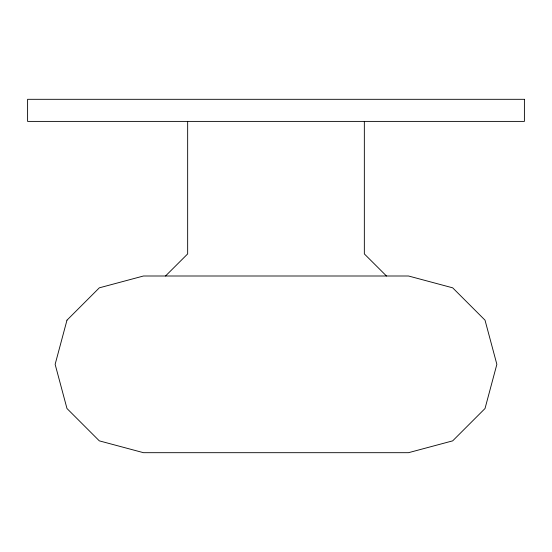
<?xml version="1.0" encoding="UTF-8"?>
<svg xmlns="http://www.w3.org/2000/svg" width="552" height="552" viewBox="0 0 552 552"><rect width="100%" height="100%" fill="white"/><g stroke="black" fill="none" stroke-linecap="round" stroke-linejoin="round"><path stroke-width="0.83" d="M165.524 276L187.659 253.913L187.659 121.399M386.476 276L364.341 253.913L364.341 121.399M66.978 320.174L55.138 364.341L66.978 408.514L99.312 440.855L143.485 452.688L408.514 452.688L452.688 440.855L485.022 408.514L496.862 364.341L485.022 320.174L452.688 287.833L408.514 276L143.485 276L99.312 287.833L66.978 320.174M524.4 99.312L27.6 99.312L27.6 121.399L524.4 121.399L524.4 99.312"/></g></svg>
